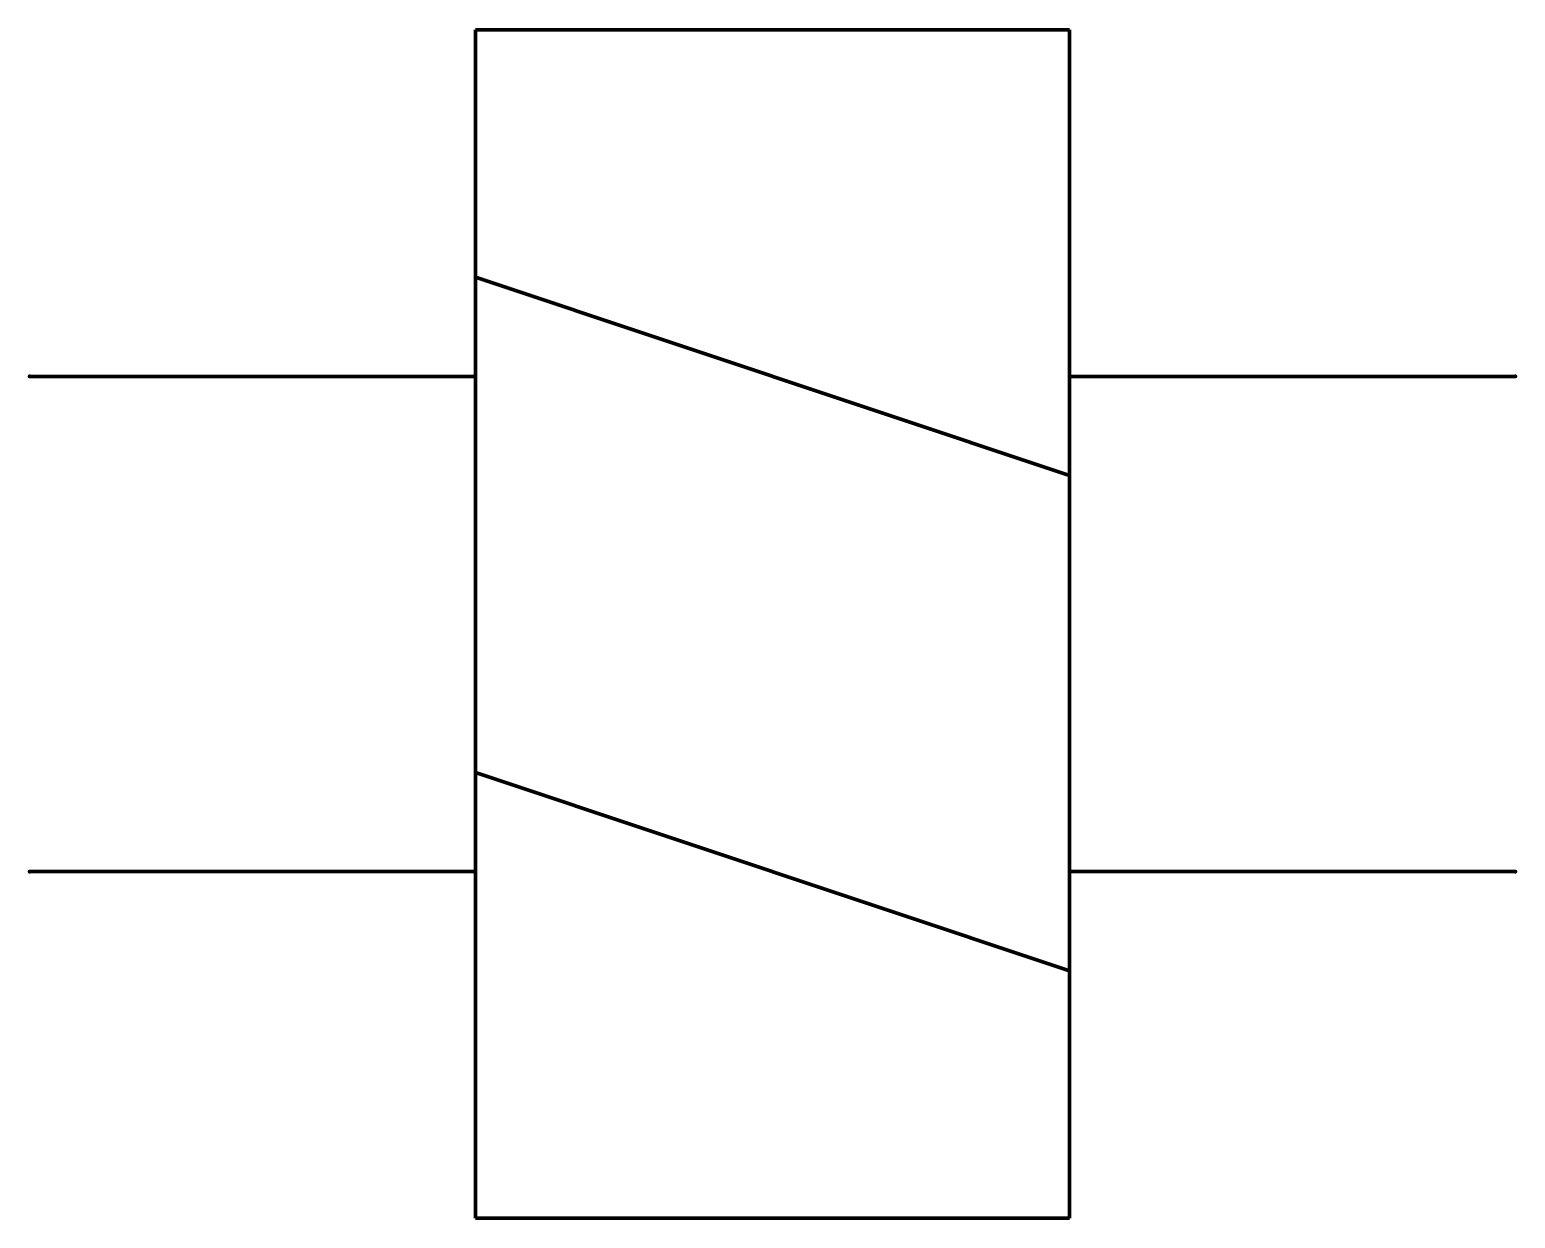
# Model space of a CAD drawing. Header units: millimetres. Extents: x 0 to 15, y -8.5 to 3.5.
import ezdxf

# ---------------------------------------------------------------- set-up
doc = ezdxf.new("R2010")
doc.units = ezdxf.units.MM
doc.layers.get('0').update_dxf_attribs({"linetype": 'CONTINUOUS', "lineweight": 0})

msp = doc.modelspace()

# ---------------------------------------------------------------- linework, layer by layer
at = {"color": 7, "linetype": 'CONTINUOUS', "lineweight": 70}
for p, q in [((4.5, 3.5), (10.5, 3.5)), ((4.5, -8.5), (4.5, 3.5)), ((10.5, 3.5), (10.5, -8.5)), ((4.5, 1), (10.5, -1)), ((4.5, 0), (0, 0)), ((15, 0), (10.5, 0)), ((4.5, -4), (10.5, -6)), ((0, -5), (4.5, -5)), ((10.5, -5), (15, -5)), ((4.5, -8.5), (10.5, -8.5))]:
    msp.add_line(p, q, dxfattribs=at)
for p in [(0, 0), (15, 0), (0, -5), (15, -5)]:
    msp.add_point(p, dxfattribs=at)

doc.saveas('drawing.dxf')
